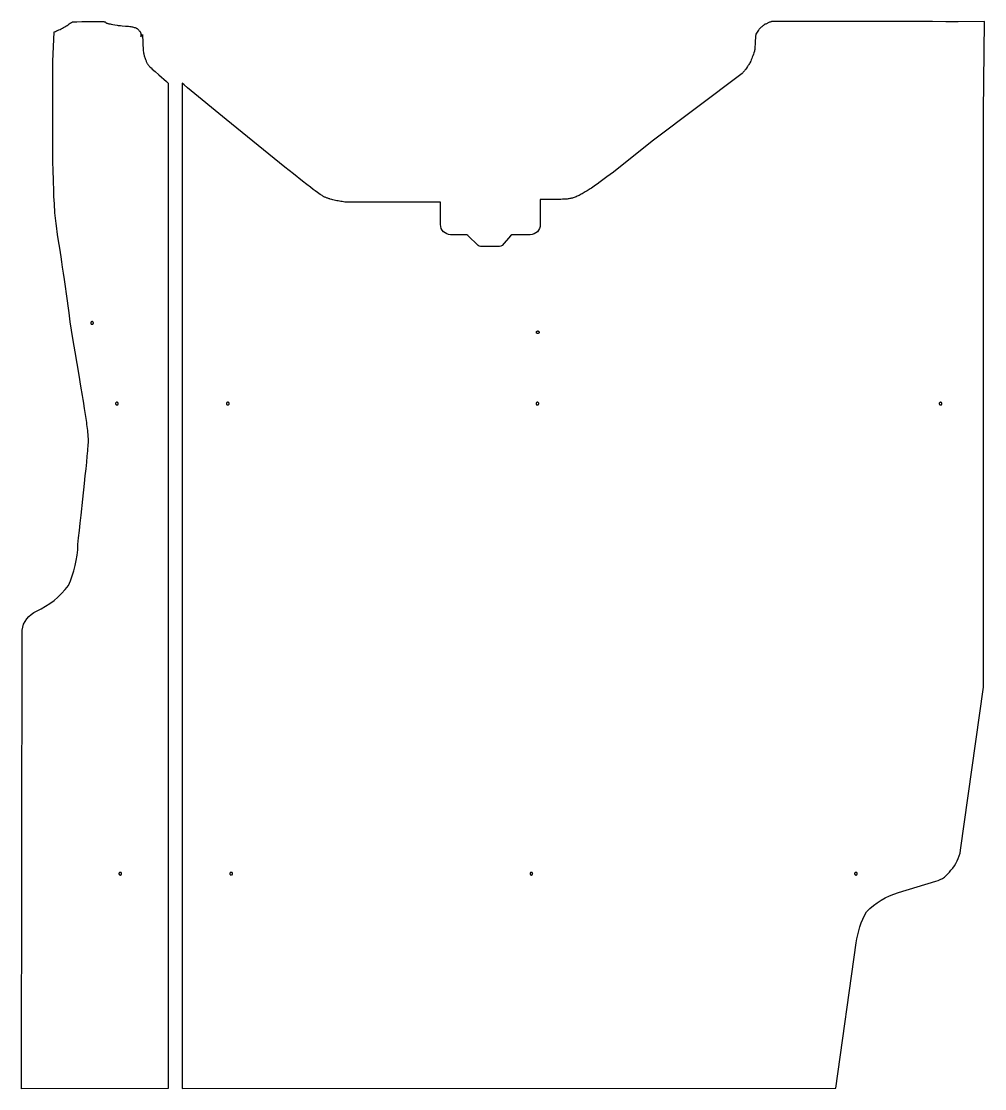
# Model space of a CAD drawing. Extents: x 850 to 7689, y -9166 to -905.
# Drawn here: x 2545 to 3966, y -7986 to -6411 of the extents above; entities that cross this region are included whole.
import ezdxf

# ---------------------------------------------------------------- set-up
doc = ezdxf.new("R2010")
doc.units = 0
doc.layers.add('Default_Layer', color=1, linetype='CONTINUOUS')

msp = doc.modelspace()

# ---------------------------------------------------------------- linework, layer by layer
at = {"layer": 'Default_Layer'}
for points in [[(2761.5, -7986.1), (2544.6, -7986.3), (2545.7, -7309.5, -0.2695), (2567, -7281.3, 0.1245), (2614, -7243.6, 0.1011), (2628.2, -7183.1), (2629.2, -7173.1), (2630.3, -7162.4), (2631.5, -7151.2), (2632.8, -7139.6), (2635.4, -7116), (2637.9, -7092.7), (2639, -7081.7), (2640.1, -7071.2), (2641.1, -7061.4), (2641.9, -7052.6), (2642.3, -7048.5), (2642.6, -7044.7), (2642.9, -7041.3), (2643.1, -7038.1), (2643.3, -7035.3), (2643.5, -7032.8), (2643.5, -7030.8), (2643.6, -7029.1), (2643.5, -7027.6), (2643.5, -7026.1), (2643.4, -7024.7), (2643.4, -7023.2), (2643.2, -7020.2), (2642.9, -7017.3), (2642.6, -7014.4), (2642.3, -7011.4), (2641.9, -7008.5), (2641.5, -7005.6), (2641.1, -7002.7), (2640.6, -6999.7), (2639.7, -6993.9), (2638.8, -6988.1), (2638.4, -6985.1), (2637.9, -6982.2), (2637.4, -6978.8), (2636.7, -6974.3), (2635.9, -6969), (2634.9, -6963), (2632.5, -6948.9), (2629.8, -6932.9), (2623.9, -6898.5), (2621.1, -6881.8), (2618.5, -6866.3), (2616.8, -6854), (2615.1, -6841.1), (2611.2, -6813), (2609.6, -6801.9), (2608.2, -6791.7), (2606.8, -6782.3), (2605.5, -6773.6), (2604.3, -6765.6), (2603.2, -6758.3), (2601.2, -6745.4), (2599.5, -6734.5), (2598, -6725), (2597.4, -6720.7), (2596.8, -6716.6), (2596.3, -6712.6), (2595.8, -6708.8), (2595.3, -6704.9), (2594.9, -6701.1), (2594.5, -6697.2), (2594.2, -6693.2), (2593.8, -6689), (2593.5, -6684.5), (2593.3, -6679.8), (2593, -6674.7), (2592.8, -6669.2), (2592.6, -6663.3), (2592.4, -6656.8), (2592.1, -6649.8), (2591.9, -6642.2), (2591.7, -6633.9), (2591.3, -6615), (2591.3, -6575), (2591.3, -6470), (2593, -6425.9), (2594.8, -6425.3), (2596.5, -6424.7), (2598.2, -6424), (2600, -6423.2), (2601.8, -6422.4), (2603.5, -6421.5), (2605.3, -6420.6), (2607, -6419.7), (2608.7, -6418.7), (2610.4, -6417.6), (2612.1, -6416.6), (2613.7, -6415.5), (2615.4, -6414.4), (2616.9, -6413.3), (2618.4, -6412.1), (2619.9, -6411), (2626.4, -6411), (2633.7, -6410.9), (2648.9, -6410.8), (2655.7, -6410.8), (2661.4, -6410.8), (2663.6, -6410.8), (2665.4, -6410.9), (2666.5, -6410.9), (2666.9, -6411), (2667.1, -6411), (2667.4, -6411.1), (2667.6, -6411.2), (2667.9, -6411.3), (2668.1, -6411.4), (2668.6, -6411.7), (2669, -6412.1), (2669.5, -6412.4), (2669.9, -6412.7), (2670.4, -6413), (2670.6, -6413.1), (2670.9, -6413.2), (2671.4, -6413.4), (2672.1, -6413.6), (2672.9, -6413.8), (2673.7, -6414), (2675.5, -6414.4), (2677.2, -6414.7), (2679.4, -6415.1), (2682.5, -6415.7), (2686, -6416.2), (2687.7, -6416.4), (2689.3, -6416.6), (2691.1, -6416.8), (2693.3, -6417), (2698.2, -6417.4), (2700.7, -6417.6), (2703, -6417.8), (2704.9, -6418), (2705.7, -6418.1), (2706.3, -6418.2), (2707.5, -6418.5), (2708.7, -6418.7), (2710, -6419), (2711.2, -6419.4), (2712.4, -6419.7), (2713.4, -6420.1), (2713.9, -6420.2), (2714.3, -6420.4), (2714.7, -6420.6), (2715, -6420.7), (2715.3, -6420.9), (2715.6, -6421.1), (2716.1, -6421.5), (2716.6, -6422), (2717.1, -6422.4), (2717.6, -6422.9), (2718, -6423.4), (2718.7, -6424.3), (2719.3, -6425), (2719.6, -6425.4), (2719.8, -6425.8), (2720.1, -6426.2), (2720.3, -6426.6), (2720.5, -6427.1), (2720.7, -6427.5), (2720.7, -6427.7), (2720.8, -6428), (2720.8, -6429.2), (2721, -6433.4), (2723.5, -6429.9), (2724.6, -6453.9), (2724.9, -6456.1), (2725.1, -6457.2), (2725.3, -6458.3), (2725.5, -6459.4), (2725.8, -6460.4), (2726.1, -6461.6), (2726.4, -6462.8), (2726.8, -6464), (2727.3, -6465.3), (2727.7, -6466.6), (2728.2, -6467.8), (2728.6, -6468.9), (2729, -6469.8), (2729.5, -6470.7), (2730, -6471.6), (2730.4, -6472.5), (2731, -6473.3), (2731.5, -6474.1), (2732.1, -6475), (2732.7, -6475.7), (2733.3, -6476.5), (2733.5, -6476.8), (2733.8, -6477.1), (2734.8, -6478), (2736.2, -6479.3), (2737.9, -6480.9), (2742.2, -6484.8), (2747.4, -6489.4), (2758.7, -6499.5), (2761.5, -6502), (2761.5, -7986.1)], [(2782.1, -6502), (2782.1, -7986.1), (3746.9, -7985.4), (3776.8, -7770.9, -0.0944), (3791.7, -7725.2, -0.1266), (3838.9, -7696.8), (3894.2, -7680.1, 0.1877), (3916.5, -7663.7, 0.1399), (3930.8, -7634.4), (3964.5, -7393.4), (3964.5, -7019), (3964.6, -7019), (3964.6, -6951), (3964.6, -6884), (3964.7, -6755.9), (3964.7, -6640.6), (3964.8, -6544.1), (3966.3, -6410.9), (3927.3, -6411), (3908.9, -6411), (3889.1, -6410.9), (3846.7, -6410.8), (3802.8, -6410.7), (3760.2, -6410.6), (3740.3, -6410.5), (3721.8, -6410.5), (3705.1, -6410.5), (3690.4, -6410.5), (3678.2, -6410.6), (3673.2, -6410.6), (3660.4, -6410.7), (3656.9, -6410.7), (3654.2, -6410.8), (3652.3, -6410.9), (3651.8, -6410.9), (3651.4, -6411), (3650.5, -6411.2), (3649.6, -6411.5), (3648.7, -6411.8), (3647.8, -6412.2), (3646.9, -6412.6), (3646, -6413.1), (3645.1, -6413.5), (3644.2, -6414), (3643.3, -6414.5), (3642.5, -6414.9), (3641, -6415.8), (3639.8, -6416.7), (3638.8, -6417.3), (3638, -6417.9), (3637.2, -6418.5), (3636.5, -6419.2), (3635.7, -6419.9), (3635, -6420.6), (3634.4, -6421.3), (3633.7, -6422), (3633.1, -6422.8), (3632.4, -6423.7), (3631.5, -6424.9), (3630.6, -6426.3), (3629.7, -6427.8), (3628.7, -6429.5), (3628.3, -6432.9), (3627.8, -6441.2), (3627.5, -6444.7), (3627.3, -6447.8), (3627.1, -6450.4), (3626.9, -6452.4), (3626.8, -6453.2), (3626.7, -6453.9), (3626.6, -6454.4), (3626.5, -6454.7), (3625.8, -6456.8), (3625, -6459), (3624.2, -6461.2), (3623.4, -6463.4), (3622.6, -6465.5), (3621.8, -6467.5), (3621.1, -6469.1), (3620.8, -6469.9), (3620.5, -6470.5), (3619.9, -6471.7), (3619.2, -6472.8), (3618.5, -6474), (3617.8, -6475.1), (3617, -6476.2), (3616.3, -6477.3), (3614.7, -6479.4), (3613.2, -6481.5), (3612.4, -6482.6), (3611.7, -6483.6), (3610.8, -6484.7), (3610, -6485.7), (3609.2, -6486.6), (3608.3, -6487.6), (3475.5, -6587.5), (3418.5, -6633.1), (3413.8, -6636.5), (3408.9, -6640.1), (3398.9, -6647.4), (3394.2, -6650.9), (3391.9, -6652.5), (3389.8, -6654), (3387.8, -6655.4), (3385.9, -6656.7), (3384.2, -6657.8), (3382.7, -6658.7), (3379.8, -6660.5), (3376.8, -6662.3), (3373.8, -6664.1), (3372.2, -6665), (3370.7, -6665.8), (3369.2, -6666.6), (3367.7, -6667.4), (3366.2, -6668.2), (3364.7, -6668.8), (3363.3, -6669.5), (3361.9, -6670.1), (3360.5, -6670.6), (3359.2, -6671), (3358, -6671.4), (3356.7, -6671.7), (3355.4, -6672), (3354.1, -6672.2), (3352.8, -6672.4), (3351.5, -6672.6), (3350.2, -6672.8), (3348.8, -6672.9), (3347.5, -6673), (3346.2, -6673.1), (3343.5, -6673.2), (3340.8, -6673.4), (3338.2, -6673.5), (3336.8, -6673.6), (3335.3, -6673.6), (3333.8, -6673.7), (3332.2, -6673.7), (3328.7, -6673.7), (3325.1, -6673.7), (3317.7, -6673.6), (3314, -6673.5), (3310.4, -6673.5), (3310.5, -6710.4, -0.414714), (3295.5, -6725.5), (3270.5, -6725.5, 0.213187), (3266.7, -6727.1), (3254.1, -6741.2, -0.213187), (3250.4, -6742.8), (3222.3, -6742.8, -0.192253), (3218.9, -6741.5), (3203.5, -6726.8, 0.192253), (3200.1, -6725.5), (3178.2, -6725.5, -0.414344), (3163.2, -6710.4), (3163.2, -6677.5), (3144.1, -6677.5), (3122.6, -6677.5), (3078.1, -6677.6), (3058.1, -6677.7), (3041.4, -6677.6), (3034.8, -6677.6), (3029.6, -6677.6), (3025.9, -6677.5), (3024.7, -6677.5), (3024, -6677.5), (3022, -6677.3), (3020.1, -6677), (3018.1, -6676.7), (3016.2, -6676.4), (3014.2, -6676.1), (3012.3, -6675.7), (3010.3, -6675.3), (3008.4, -6674.8), (3004.5, -6673.9), (3002.6, -6673.5), (3000.6, -6673), (2999.7, -6672.7), (2998.7, -6672.4), (2997.7, -6672.1), (2996.8, -6671.8), (2995.8, -6671.5), (2994.9, -6671.1), (2994, -6670.7), (2993.1, -6670.3), (2992.1, -6669.9), (2991.2, -6669.4), (2990.3, -6668.9), (2989.4, -6668.4), (2988.4, -6667.8), (2987.5, -6667.2), (2985.6, -6666), (2983.7, -6664.7), (2981.8, -6663.3), (2978.1, -6660.7), (2977, -6659.9), (2975.4, -6658.7), (2971.2, -6655.4), (2965.9, -6651.2), (2959.7, -6646.4), (2946.2, -6635.7), (2939.7, -6630.6), (2933.7, -6625.9), (2846.7, -6555.2), (2789.7, -6508.8), (2784.8, -6504.4), (2782.1, -6502)]]:
    msp.add_lwpolyline(points, format="xyb", close=True, dxfattribs=at)
for points in [[(2651, -6855.8), (2651, -6855.6), (2650.9, -6855.4), (2650.9, -6855.2), (2650.8, -6855), (2650.7, -6854.8), (2650.6, -6854.7), (2650.5, -6854.5), (2650.4, -6854.4), (2650.2, -6854.2), (2650.1, -6854.1), (2649.9, -6854), (2649.7, -6853.9), (2649.6, -6853.9), (2649.4, -6853.8), (2649.2, -6853.8), (2649, -6853.8), (2648.8, -6853.8), (2648.6, -6853.8), (2648.4, -6853.9), (2648.2, -6853.9), (2648, -6854), (2647.8, -6854.1), (2647.7, -6854.2), (2647.5, -6854.4), (2647.4, -6854.5), (2647.3, -6854.7), (2647.2, -6854.8), (2647.1, -6855), (2647.1, -6855.2), (2647, -6855.4), (2647, -6855.6), (2647, -6855.8), (2647, -6856), (2647, -6856.2), (2647.1, -6856.4), (2647.1, -6856.6), (2647.2, -6856.7), (2647.3, -6856.9), (2647.4, -6857.1), (2647.5, -6857.2), (2647.7, -6857.3), (2647.8, -6857.4), (2648, -6857.5), (2648.2, -6857.6), (2648.4, -6857.7), (2648.6, -6857.7), (2648.8, -6857.8), (2649, -6857.8), (2649.2, -6857.8), (2649.4, -6857.7), (2649.6, -6857.7), (2649.7, -6857.6), (2649.9, -6857.5), (2650.1, -6857.4), (2650.2, -6857.3), (2650.4, -6857.2), (2650.5, -6857.1), (2650.6, -6856.9), (2650.7, -6856.7), (2650.8, -6856.6), (2650.9, -6856.4), (2650.9, -6856.2), (2651, -6856), (2651, -6855.8)], [(3304.8, -6869.6), (3304.8, -6869.4), (3304.8, -6869.2), (3304.9, -6869), (3304.9, -6868.8), (3305, -6868.6), (3305.1, -6868.4), (3305.2, -6868.3), (3305.4, -6868.2), (3305.5, -6868), (3305.7, -6867.9), (3305.8, -6867.8), (3306, -6867.7), (3306.2, -6867.7), (3306.4, -6867.6), (3306.6, -6867.6), (3306.8, -6867.6), (3307, -6867.6), (3307.2, -6867.6), (3307.4, -6867.7), (3307.5, -6867.7), (3307.7, -6867.8), (3307.9, -6867.9), (3308, -6868), (3308.2, -6868.2), (3308.3, -6868.3), (3308.4, -6868.4), (3308.5, -6868.6), (3308.6, -6868.8), (3308.7, -6869), (3308.7, -6869.2), (3308.8, -6869.4), (3308.8, -6869.6), (3308.8, -6869.8), (3308.7, -6870), (3308.7, -6870.2), (3308.6, -6870.3), (3308.5, -6870.5), (3308.4, -6870.7), (3308.3, -6870.8), (3308.2, -6871), (3308, -6871.1), (3307.9, -6871.2), (3307.7, -6871.3), (3307.5, -6871.4), (3307.4, -6871.5), (3307.2, -6871.5), (3307, -6871.6), (3306.8, -6871.6), (3306.6, -6871.6), (3306.4, -6871.5), (3306.2, -6871.5), (3306, -6871.4), (3305.8, -6871.3), (3305.7, -6871.2), (3305.5, -6871.1), (3305.4, -6871), (3305.2, -6870.8), (3305.1, -6870.7), (3305, -6870.5), (3304.9, -6870.3), (3304.9, -6870.2), (3304.8, -6870), (3304.8, -6869.8), (3304.8, -6869.6)], [(2683.6, -6974.9), (2683.6, -6975.1), (2683.7, -6975.3), (2683.7, -6975.5), (2683.8, -6975.7), (2683.9, -6975.8), (2684, -6976), (2684.1, -6976.1), (2684.2, -6976.3), (2684.4, -6976.4), (2684.5, -6976.5), (2684.7, -6976.6), (2684.9, -6976.7), (2685, -6976.8), (2685.2, -6976.8), (2685.4, -6976.9), (2685.6, -6976.9), (2685.8, -6976.9), (2686, -6976.8), (2686.2, -6976.8), (2686.4, -6976.7), (2686.6, -6976.6), (2686.8, -6976.5), (2686.9, -6976.4), (2687.1, -6976.3), (2687.2, -6976.1), (2687.3, -6976), (2687.4, -6975.8), (2687.5, -6975.7), (2687.5, -6975.5), (2687.6, -6975.3), (2687.6, -6975.1), (2687.6, -6974.9), (2687.6, -6974.7), (2687.6, -6974.5), (2687.5, -6974.3), (2687.5, -6974.1), (2687.4, -6973.9), (2687.3, -6973.8), (2687.2, -6973.6), (2687.1, -6973.5), (2686.9, -6973.3), (2686.8, -6973.2), (2686.6, -6973.1), (2686.4, -6973), (2686.2, -6973), (2686, -6972.9), (2685.8, -6972.9), (2685.6, -6972.9), (2685.4, -6972.9), (2685.2, -6972.9), (2685, -6973), (2684.9, -6973), (2684.7, -6973.1), (2684.5, -6973.2), (2684.4, -6973.3), (2684.2, -6973.5), (2684.1, -6973.6), (2684, -6973.8), (2683.9, -6973.9), (2683.8, -6974.1), (2683.7, -6974.3), (2683.7, -6974.5), (2683.6, -6974.7), (2683.6, -6974.9)], [(2847.3, -6974.9), (2847.3, -6975.1), (2847.3, -6975.3), (2847.4, -6975.5), (2847.5, -6975.7), (2847.5, -6975.8), (2847.6, -6976), (2847.8, -6976.1), (2847.9, -6976.3), (2848, -6976.4), (2848.2, -6976.5), (2848.3, -6976.6), (2848.5, -6976.7), (2848.7, -6976.8), (2848.9, -6976.8), (2849.1, -6976.9), (2849.3, -6976.9), (2849.5, -6976.9), (2849.7, -6976.8), (2849.9, -6976.8), (2850.1, -6976.7), (2850.3, -6976.6), (2850.4, -6976.5), (2850.6, -6976.4), (2850.7, -6976.3), (2850.8, -6976.1), (2851, -6976), (2851.1, -6975.8), (2851.1, -6975.7), (2851.2, -6975.5), (2851.3, -6975.3), (2851.3, -6975.1), (2851.3, -6974.9), (2851.3, -6974.7), (2851.3, -6974.5), (2851.2, -6974.3), (2851.1, -6974.1), (2851.1, -6973.9), (2851, -6973.8), (2850.8, -6973.6), (2850.7, -6973.5), (2850.6, -6973.3), (2850.4, -6973.2), (2850.3, -6973.1), (2850.1, -6973), (2849.9, -6973), (2849.7, -6972.9), (2849.5, -6972.9), (2849.3, -6972.9), (2849.1, -6972.9), (2848.9, -6972.9), (2848.7, -6973), (2848.5, -6973), (2848.3, -6973.1), (2848.2, -6973.2), (2848, -6973.3), (2847.9, -6973.5), (2847.8, -6973.6), (2847.6, -6973.8), (2847.5, -6973.9), (2847.5, -6974.1), (2847.4, -6974.3), (2847.3, -6974.5), (2847.3, -6974.7), (2847.3, -6974.9)], [(3304.3, -6974.9), (3304.3, -6975.1), (3304.3, -6975.3), (3304.3, -6975.5), (3304.4, -6975.7), (3304.5, -6975.8), (3304.6, -6976), (3304.7, -6976.1), (3304.8, -6976.3), (3305, -6976.4), (3305.1, -6976.5), (3305.3, -6976.6), (3305.5, -6976.7), (3305.7, -6976.8), (3305.9, -6976.8), (3306.1, -6976.9), (3306.3, -6976.9), (3306.5, -6976.9), (3306.7, -6976.8), (3306.9, -6976.8), (3307, -6976.7), (3307.2, -6976.6), (3307.4, -6976.5), (3307.5, -6976.4), (3307.7, -6976.3), (3307.8, -6976.1), (3307.9, -6976), (3308, -6975.8), (3308.1, -6975.7), (3308.2, -6975.5), (3308.2, -6975.3), (3308.2, -6975.1), (3308.3, -6974.9), (3308.2, -6974.7), (3308.2, -6974.5), (3308.2, -6974.3), (3308.1, -6974.1), (3308, -6973.9), (3307.9, -6973.8), (3307.8, -6973.6), (3307.7, -6973.5), (3307.5, -6973.3), (3307.4, -6973.2), (3307.2, -6973.1), (3307, -6973), (3306.9, -6973), (3306.7, -6972.9), (3306.5, -6972.9), (3306.3, -6972.9), (3306.1, -6972.9), (3305.9, -6972.9), (3305.7, -6973), (3305.5, -6973), (3305.3, -6973.1), (3305.1, -6973.2), (3305, -6973.3), (3304.8, -6973.5), (3304.7, -6973.6), (3304.6, -6973.8), (3304.5, -6973.9), (3304.4, -6974.1), (3304.3, -6974.3), (3304.3, -6974.5), (3304.3, -6974.7), (3304.3, -6974.9)], [(3899.3, -6974.9), (3899.3, -6975.1), (3899.3, -6975.3), (3899.3, -6975.5), (3899.4, -6975.7), (3899.5, -6975.8), (3899.6, -6976), (3899.7, -6976.1), (3899.8, -6976.3), (3900, -6976.4), (3900.1, -6976.5), (3900.3, -6976.6), (3900.5, -6976.7), (3900.7, -6976.8), (3900.9, -6976.8), (3901.1, -6976.9), (3901.3, -6976.9), (3901.5, -6976.9), (3901.7, -6976.8), (3901.9, -6976.8), (3902, -6976.7), (3902.2, -6976.6), (3902.4, -6976.5), (3902.5, -6976.4), (3902.7, -6976.3), (3902.8, -6976.1), (3902.9, -6976), (3903, -6975.8), (3903.1, -6975.7), (3903.2, -6975.5), (3903.2, -6975.3), (3903.2, -6975.1), (3903.3, -6974.9), (3903.2, -6974.7), (3903.2, -6974.5), (3903.2, -6974.3), (3903.1, -6974.1), (3903, -6973.9), (3902.9, -6973.8), (3902.8, -6973.6), (3902.7, -6973.5), (3902.5, -6973.3), (3902.4, -6973.2), (3902.2, -6973.1), (3902, -6973), (3901.9, -6973), (3901.7, -6972.9), (3901.5, -6972.9), (3901.3, -6972.9), (3901.1, -6972.9), (3900.9, -6972.9), (3900.7, -6973), (3900.5, -6973), (3900.3, -6973.1), (3900.1, -6973.2), (3900, -6973.3), (3899.8, -6973.5), (3899.7, -6973.6), (3899.6, -6973.8), (3899.5, -6973.9), (3899.4, -6974.1), (3899.3, -6974.3), (3899.3, -6974.5), (3899.3, -6974.7), (3899.3, -6974.9)], [(2688.6, -7668.9), (2688.6, -7669.1), (2688.7, -7669.3), (2688.7, -7669.5), (2688.8, -7669.7), (2688.9, -7669.8), (2689, -7670), (2689.1, -7670.1), (2689.2, -7670.3), (2689.4, -7670.4), (2689.5, -7670.5), (2689.7, -7670.6), (2689.9, -7670.7), (2690, -7670.8), (2690.2, -7670.8), (2690.4, -7670.9), (2690.6, -7670.9), (2690.8, -7670.9), (2691, -7670.8), (2691.2, -7670.8), (2691.4, -7670.7), (2691.6, -7670.6), (2691.8, -7670.5), (2691.9, -7670.4), (2692.1, -7670.3), (2692.2, -7670.1), (2692.3, -7670), (2692.4, -7669.8), (2692.5, -7669.7), (2692.5, -7669.5), (2692.6, -7669.3), (2692.6, -7669.1), (2692.6, -7668.9), (2692.6, -7668.7), (2692.6, -7668.5), (2692.5, -7668.3), (2692.5, -7668.1), (2692.4, -7667.9), (2692.3, -7667.8), (2692.2, -7667.6), (2692.1, -7667.5), (2691.9, -7667.3), (2691.8, -7667.2), (2691.6, -7667.1), (2691.4, -7667), (2691.2, -7667), (2691, -7666.9), (2690.8, -7666.9), (2690.6, -7666.9), (2690.4, -7666.9), (2690.2, -7666.9), (2690, -7667), (2689.9, -7667), (2689.7, -7667.1), (2689.5, -7667.2), (2689.4, -7667.3), (2689.2, -7667.5), (2689.1, -7667.6), (2689, -7667.8), (2688.9, -7667.9), (2688.8, -7668.1), (2688.7, -7668.3), (2688.7, -7668.5), (2688.6, -7668.7), (2688.6, -7668.9)], [(2852.3, -7668.9), (2852.3, -7669.1), (2852.3, -7669.3), (2852.4, -7669.5), (2852.5, -7669.7), (2852.5, -7669.8), (2852.6, -7670), (2852.8, -7670.1), (2852.9, -7670.3), (2853, -7670.4), (2853.2, -7670.5), (2853.3, -7670.6), (2853.5, -7670.7), (2853.7, -7670.8), (2853.9, -7670.8), (2854.1, -7670.9), (2854.3, -7670.9), (2854.5, -7670.9), (2854.7, -7670.8), (2854.9, -7670.8), (2855.1, -7670.7), (2855.3, -7670.6), (2855.4, -7670.5), (2855.6, -7670.4), (2855.7, -7670.3), (2855.8, -7670.1), (2856, -7670), (2856.1, -7669.8), (2856.1, -7669.7), (2856.2, -7669.5), (2856.3, -7669.3), (2856.3, -7669.1), (2856.3, -7668.9), (2856.3, -7668.7), (2856.3, -7668.5), (2856.2, -7668.3), (2856.1, -7668.1), (2856.1, -7667.9), (2856, -7667.8), (2855.8, -7667.6), (2855.7, -7667.5), (2855.6, -7667.3), (2855.4, -7667.2), (2855.3, -7667.1), (2855.1, -7667), (2854.9, -7667), (2854.7, -7666.9), (2854.5, -7666.9), (2854.3, -7666.9), (2854.1, -7666.9), (2853.9, -7666.9), (2853.7, -7667), (2853.5, -7667), (2853.3, -7667.1), (2853.2, -7667.2), (2853, -7667.3), (2852.9, -7667.5), (2852.8, -7667.6), (2852.6, -7667.8), (2852.5, -7667.9), (2852.5, -7668.1), (2852.4, -7668.3), (2852.3, -7668.5), (2852.3, -7668.7), (2852.3, -7668.9)], [(3295.3, -7668.9), (3295.3, -7669.1), (3295.3, -7669.3), (3295.3, -7669.5), (3295.4, -7669.7), (3295.5, -7669.8), (3295.6, -7670), (3295.7, -7670.1), (3295.8, -7670.3), (3296, -7670.4), (3296.1, -7670.5), (3296.3, -7670.6), (3296.5, -7670.7), (3296.7, -7670.8), (3296.9, -7670.8), (3297.1, -7670.9), (3297.3, -7670.9), (3297.5, -7670.9), (3297.7, -7670.8), (3297.9, -7670.8), (3298, -7670.7), (3298.2, -7670.6), (3298.4, -7670.5), (3298.5, -7670.4), (3298.7, -7670.3), (3298.8, -7670.1), (3298.9, -7670), (3299, -7669.8), (3299.1, -7669.7), (3299.2, -7669.5), (3299.2, -7669.3), (3299.2, -7669.1), (3299.3, -7668.9), (3299.2, -7668.7), (3299.2, -7668.5), (3299.2, -7668.3), (3299.1, -7668.1), (3299, -7667.9), (3298.9, -7667.8), (3298.8, -7667.6), (3298.7, -7667.5), (3298.5, -7667.3), (3298.4, -7667.2), (3298.2, -7667.1), (3298, -7667), (3297.9, -7667), (3297.7, -7666.9), (3297.5, -7666.9), (3297.3, -7666.9), (3297.1, -7666.9), (3296.9, -7666.9), (3296.7, -7667), (3296.5, -7667), (3296.3, -7667.1), (3296.1, -7667.2), (3296, -7667.3), (3295.8, -7667.5), (3295.7, -7667.6), (3295.6, -7667.8), (3295.5, -7667.9), (3295.4, -7668.1), (3295.3, -7668.3), (3295.3, -7668.5), (3295.3, -7668.7), (3295.3, -7668.9)], [(3774.3, -7668.9), (3774.3, -7669.1), (3774.3, -7669.3), (3774.3, -7669.5), (3774.4, -7669.7), (3774.5, -7669.8), (3774.6, -7670), (3774.7, -7670.1), (3774.8, -7670.3), (3775, -7670.4), (3775.1, -7670.5), (3775.3, -7670.6), (3775.5, -7670.7), (3775.7, -7670.8), (3775.9, -7670.8), (3776.1, -7670.9), (3776.3, -7670.9), (3776.5, -7670.9), (3776.7, -7670.8), (3776.9, -7670.8), (3777, -7670.7), (3777.2, -7670.6), (3777.4, -7670.5), (3777.5, -7670.4), (3777.7, -7670.3), (3777.8, -7670.1), (3777.9, -7670), (3778, -7669.8), (3778.1, -7669.7), (3778.2, -7669.5), (3778.2, -7669.3), (3778.2, -7669.1), (3778.3, -7668.9), (3778.2, -7668.7), (3778.2, -7668.5), (3778.2, -7668.3), (3778.1, -7668.1), (3778, -7667.9), (3777.9, -7667.8), (3777.8, -7667.6), (3777.7, -7667.5), (3777.5, -7667.3), (3777.4, -7667.2), (3777.2, -7667.1), (3777, -7667), (3776.9, -7667), (3776.7, -7666.9), (3776.5, -7666.9), (3776.3, -7666.9), (3776.1, -7666.9), (3775.9, -7666.9), (3775.7, -7667), (3775.5, -7667), (3775.3, -7667.1), (3775.1, -7667.2), (3775, -7667.3), (3774.8, -7667.5), (3774.7, -7667.6), (3774.6, -7667.8), (3774.5, -7667.9), (3774.4, -7668.1), (3774.3, -7668.3), (3774.3, -7668.5), (3774.3, -7668.7), (3774.3, -7668.9)]]:
    msp.add_lwpolyline(points, close=True, dxfattribs=at)

doc.saveas('drawing.dxf')
